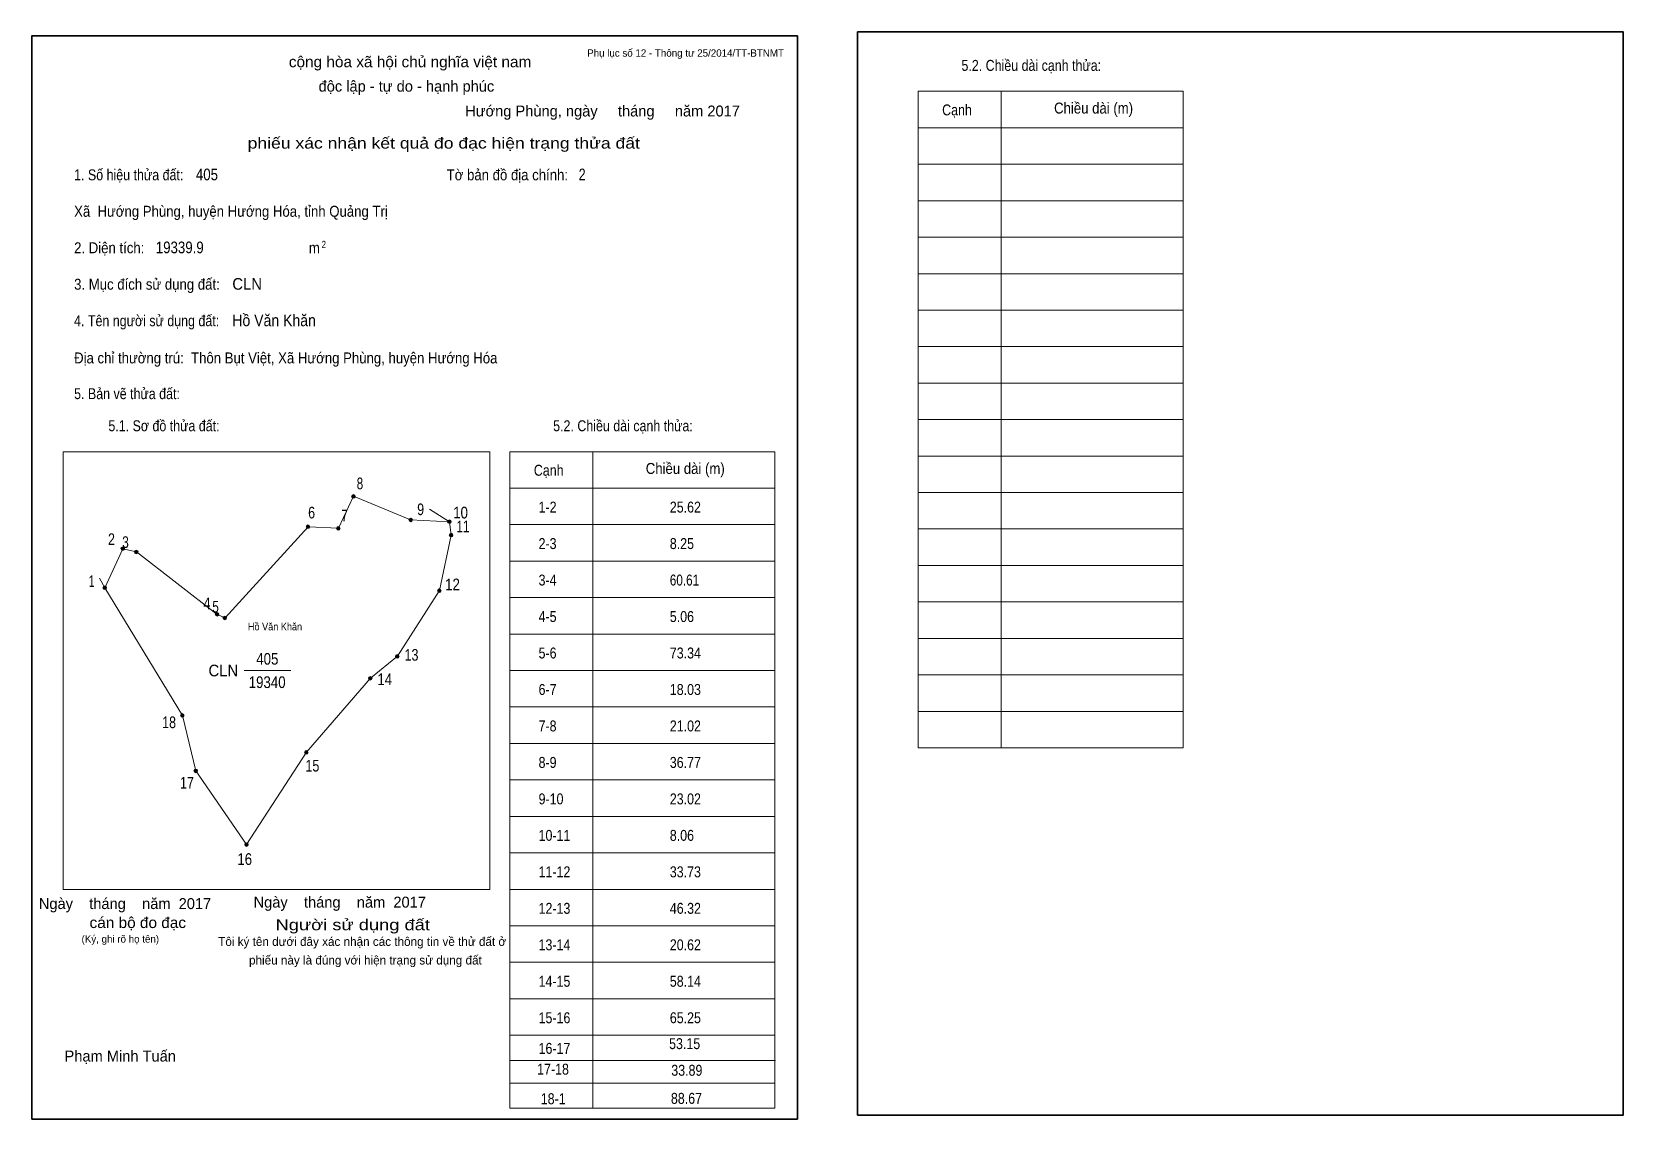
# Model space of a CAD drawing. Header units: centimetres. Extents: x 0 to 43.6, y 0 to 29.8.
import ezdxf
from ezdxf.enums import TextEntityAlignment as Align

# ---------------------------------------------------------------- set-up
doc = ezdxf.new("R2010")
doc.units = ezdxf.units.CM
doc.header["$LTSCALE"] = 0.12
for name, color, linetype in [('30', 7, 'Continuous'), ('34', 7, 'Continuous'), ('62', 7, 'Continuous')]:
    doc.layers.add(name, color=color, linetype=linetype)
for name, color, linetype, lineweight in [('32', 7, 'Continuous', 13), ('33', 7, 'Continuous', 13), ('61', 7, 'Continuous', 13), ('63', 7, 'Continuous', 13)]:
    doc.layers.add(name, color=color, linetype=linetype, lineweight=lineweight)

msp = doc.modelspace()

# ---------------------------------------------------------------- hatches: boundary and pattern name
at = {"layer": '32'}
for points in [[(8.8719, 17.0731, 1), (8.7719, 17.0731, 1)], [(7.6251, 16.2419, 1), (7.5251, 16.2419, 1)], [(8.4563, 16.1958, 1), (8.3563, 16.1958, 1)], [(10.4418, 16.4266, 1), (10.3418, 16.4266, 1)], [(11.5038, 16.3805, 1), (11.4038, 16.3805, 1)], [(11.55, 16.0111, 1), (11.45, 16.0111, 1)], [(2.5459, 15.6417, 1), (2.4459, 15.6417, 1)], [(2.9153, 15.5493, 1), (2.8153, 15.5493, 1)], [(2.05, 14.5676, 1), (1.95, 14.5676, 1)], [(11.2268, 14.4873, 1), (11.1268, 14.4873, 1)], [(5.1317, 13.8409, 1), (5.0317, 13.8409, 1)], [(5.3427, 13.7402, 1), (5.2427, 13.7402, 1)], [(10.0724, 12.6865, 1), (9.9724, 12.6865, 1)], [(9.3336, 12.0862, 1), (9.2336, 12.0862, 1)], [(4.1777, 11.0694, 1), (4.0777, 11.0694, 1)], [(7.579, 10.0545, 1), (7.479, 10.0545, 1)], [(4.5462, 9.5484, 1), (4.4462, 9.5484, 1)], [(5.9384, 7.5274, 1), (5.8384, 7.5274, 1)]]:
    msp.add_hatch(color=256, dxfattribs=at).paths.add_polyline_path(points)

# ---------------------------------------------------------------- linework, layer by layer
for centre in [(8.8219, 17.0731), (7.5751, 16.2419), (8.4063, 16.1958), (10.3918, 16.4266), (11.4538, 16.3805), (11.5, 16.0111), (2.4959, 15.6417), (2.8653, 15.5493), (2, 14.5676), (11.1768, 14.4873), (5.0817, 13.8409), (5.2927, 13.7402), (10.0224, 12.6865), (9.2836, 12.0862), (4.1277, 11.0694), (7.529, 10.0545), (4.4962, 9.5484), (5.8884, 7.5274)]:
    msp.add_circle(centre, 0.05, dxfattribs=at)
at = {"layer": '33'}
msp.add_line((5.82, 12.3), (7.1, 12.3), dxfattribs=at)
at = {"layer": '61'}
for p, q in [((11.46, 16.38), (10.91, 16.72)), ((2, 14.57), (1.86, 14.83))]:
    msp.add_line(p, q, dxfattribs=at)
for points in [[(2, 14.57), (2.5, 15.64), (2.87, 15.55), (5.08, 13.84), (5.3, 13.74), (7.58, 16.24), (8.41, 16.2), (8.82, 17.08), (10.39, 16.43), (11.46, 16.38)], [(11.46, 16.38), (11.5, 16.01), (11.18, 14.49), (10.03, 12.69), (9.29, 12.09), (7.53, 10.06), (5.89, 7.53), (4.5, 9.55), (4.13, 11.07), (2, 14.57)]]:
    msp.add_lwpolyline(points, dxfattribs=at)
at = {"layer": '63'}
for p, q in [((24.31, 28.18), (31.58, 28.18)), ((24.31, 10.18), (24.31, 28.18)), ((26.59, 10.18), (26.59, 28.18)), ((31.58, 10.18), (31.58, 28.18)), ((24.31, 27.18), (31.58, 27.18)), ((24.31, 26.18), (31.58, 26.18)), ((24.31, 25.18), (31.58, 25.18)), ((24.31, 24.18), (31.58, 24.18)), ((24.31, 23.18), (31.58, 23.18)), ((24.31, 22.18), (31.58, 22.18)), ((24.31, 21.18), (31.58, 21.18)), ((24.31, 20.18), (31.58, 20.18)), ((24.31, 19.18), (31.58, 19.18)), ((0.86, 18.3), (12.56, 18.3)), ((0.86, 6.3), (0.86, 18.3)), ((12.56, 6.3), (12.56, 18.3)), ((13.11, 18.3), (20.38, 18.3)), ((13.11, 0.3), (13.11, 18.3)), ((15.39, 0.3), (15.39, 18.3)), ((20.38, 0.3), (20.38, 18.3)), ((24.31, 18.18), (31.58, 18.18)), ((13.11, 17.3), (20.38, 17.3)), ((24.31, 17.18), (31.58, 17.18)), ((13.11, 16.3), (20.38, 16.3)), ((24.31, 16.18), (31.58, 16.18)), ((13.11, 15.3), (20.38, 15.3)), ((24.31, 15.18), (31.58, 15.18)), ((13.11, 14.3), (20.38, 14.3)), ((24.31, 14.18), (31.58, 14.18)), ((13.11, 13.3), (20.38, 13.3)), ((24.31, 13.18), (31.58, 13.18)), ((13.11, 12.3), (20.38, 12.3)), ((24.31, 12.18), (31.58, 12.18)), ((24.31, 12.18), (31.58, 12.18)), ((13.11, 11.3), (20.38, 11.3)), ((24.31, 11.18), (31.58, 11.18)), ((13.11, 10.3), (20.38, 10.3)), ((24.31, 10.18), (31.58, 10.18)), ((13.11, 9.3), (20.38, 9.3)), ((13.11, 8.3), (20.38, 8.3)), ((13.11, 7.3), (20.38, 7.3)), ((0.86, 6.3), (12.56, 6.3)), ((13.11, 6.3), (20.38, 6.3)), ((13.11, 5.3), (20.38, 5.3)), ((13.11, 4.3), (20.38, 4.3)), ((13.11, 3.3), (20.38, 3.3)), ((13.11, 2.3), (20.38, 2.3)), ((13.11, 2.3), (20.38, 2.3)), ((13.13, 1.61), (20.4, 1.61)), ((13.12, 0.99), (20.39, 0.99)), ((13.11, 0.3), (20.38, 0.3))]:
    msp.add_line(p, q, dxfattribs=at)
at = {"layer": '63', "lineweight": 35}
for points in [[(0, 0), (0, 29.7), (21, 29.7), (21, 0)], [(22.65, 0.11), (22.65, 29.81), (43.65, 29.81), (43.65, 0.11)]]:
    msp.add_lwpolyline(points, close=True, dxfattribs=at)

# ---------------------------------------------------------------- texts
at = {"layer": '30'}
for s, width, p in [('1-2', 0.85, (13.9, 16.63)), ('25.62', 0.85, (17.5, 16.63)), ('2-3', 0.85, (13.9, 15.63)), ('8.25', 0.85, (17.5, 15.63)), ('3-4', 0.85, (13.9, 14.63)), ('60.61', 0.8, (17.5, 14.63)), ('4-5', 0.85, (13.9, 13.63)), ('5.06', 0.85, (17.5, 13.63)), ('5-6', 0.85, (13.9, 12.63)), ('73.34', 0.85, (17.5, 12.63)), ('6-7', 0.85, (13.9, 11.63)), ('18.03', 0.85, (17.5, 11.63)), ('7-8', 0.85, (13.9, 10.63)), ('21.02', 0.85, (17.5, 10.63)), ('8-9', 0.85, (13.9, 9.63)), ('36.77', 0.85, (17.5, 9.63)), ('9-10', 0.85, (13.9, 8.63)), ('23.02', 0.85, (17.5, 8.63)), ('10-11', 0.85, (13.9, 7.63)), ('8.06', 0.85, (17.5, 7.63)), ('11-12', 0.85, (13.9, 6.63)), ('33.73', 0.85, (17.5, 6.63)), ('12-13', 0.85, (13.9, 5.63)), ('46.32', 0.85, (17.5, 5.63)), ('13-14', 0.85, (13.9, 4.63)), ('20.62', 0.85, (17.5, 4.63)), ('14-15', 0.85, (13.9, 3.63)), ('58.14', 0.85, (17.5, 3.63)), ('15-16', 0.85, (13.9, 2.63)), ('65.25', 0.85, (17.5, 2.63)), ('53.15', 0.85, (17.48, 1.92)), ('16-17', 0.85, (13.9, 1.79)), ('17-18', 0.85, (13.86, 1.22)), ('33.89', 0.85, (17.54, 1.19)), ('18-1', 0.85, (13.96, 0.41)), ('88.67', 0.85, (17.53, 0.42))]:
    msp.add_text(s, height=0.3, dxfattribs=dict(at, width=width)).set_placement(p)
at = {"layer": '32'}
for s, width, p in [('8', 0.75, (9, 17.27)), ('6', 0.8, (7.675, 16.47)), ('7', 0.75, (8.58, 16.39)), ('9', 0.8, (10.665, 16.56)), ('10', 0.85, (11.76, 16.47)), ('11', 0.75, (11.825, 16.09)), ('2', 0.8, (2.185, 15.74)), ('3', 0.75, (2.57, 15.66)), ('1', 0.65, (1.64, 14.59)), ('12', 0.85, (11.54, 14.5)), ('4', 0.8, (4.805, 13.98)), ('5', 0.75, (5.04, 13.89)), ('13', 0.8, (10.415, 12.57)), ('14', 0.85, (9.68, 11.9)), ('18', 0.8, (3.765, 10.72)), ('15', 0.8, (7.695, 9.53)), ('17', 0.8, (4.255, 9.06)), ('16', 0.85, (5.84, 6.97))]:
    msp.add_text(s, height=0.32, dxfattribs=dict(at, width=width)).set_placement(p, align=Align.CENTER)
at = {"layer": '33', "width": 0.85}
for s, p in [('405', (6.46, 12.46)), ('19340', (6.455, 11.82))]:
    msp.add_text(s, height=0.32, dxfattribs=at).set_placement(p, align=Align.CENTER)
at = {"layer": '33', "width": 0.95}
msp.add_text('CLN', height=0.32, dxfattribs=at).set_placement((5.66, 12.14), align=Align.RIGHT)
at = {"layer": '34'}
for s, width, p in [('405', 0.85, (4.5, 25.74)), ('2', 0.8, (15, 25.74)), ('19339.9', 0.85, (3.4, 23.74)), ('CLN', 0.95, (5.5, 22.74)), ('Hồ Văn Khăn', 0.9, (5.5, 21.74))]:
    msp.add_text(s, height=0.32, dxfattribs=dict(at, width=width)).set_placement(p)
at = {"layer": '62', "width": 0.9}
msp.add_text('Hồ Văn Khăn', height=0.2077, dxfattribs=at).set_placement((6.67, 13.4), align=Align.CENTER)
at = {"layer": '63'}
for s, height, p in [('Phụ lục số 12 - Thông tư 25/2014/TT-BTNMT', 0.2, (20.63, 29.13)), ('Ngày    tháng    năm  2017', 0.3, (10.81, 5.8)), ('Ngày    tháng    năm  2017', 0.3, (4.92, 5.76)), ('(Ký, ghi rõ họ tên)', 0.2, (3.49, 4.84))]:
    msp.add_text(s, height=height, dxfattribs=at).set_placement(p, align=Align.RIGHT)
at = {"layer": '63', "width": 1.05}
msp.add_text('cộng hòa xã hội chủ nghĩa việt nam', height=0.3, dxfattribs=at).set_placement((10.375, 28.84), align=Align.CENTER)
at = {"layer": '63'}
for s, height, width, p in [('5.2. Chiều dài cạnh thửa:', 0.3, 0.85, (25.5, 28.74)), ('Cạnh', 0.3, 0.85, (24.97, 27.52)), ('Chiều dài (m)', 0.3, 0.9, (28.04, 27.57)), ('1. Số hiệu thửa đất:', 0.3, 0.85, (1.16, 25.74)), ('Tờ bản đồ địa chính:', 0.3, 0.9, (11.38, 25.74)), ('Xã  Hướng Phùng, huyện Hướng Hóa, tỉnh Quảng Trị', 0.3, 0.9, (1.16, 24.74)), ('2. Diện tích:', 0.3, 0.9, (1.16, 23.74)), ('2', 0.2, 0.8, (7.95, 23.88)), ('m', 0.3, 0.9, (7.6, 23.74)), ('3. Mục đích sử dụng đất:', 0.3, 0.9, (1.16, 22.74)), ('4. Tên người sử dụng đất:', 0.3, 0.85, (1.16, 21.74)), ('Địa chỉ thường trú:  Thôn Bụt Việt, Xã Hướng Phùng, huyện Hướng Hóa', 0.3, 0.9, (1.16, 20.72)), ('5. Bản vẽ thửa đất:', 0.3, 0.85, (1.16, 19.74)), ('5.1. Sơ đồ thửa đất:', 0.3, 0.85, (2.1, 18.86)), ('5.2. Chiều dài cạnh thửa:', 0.3, 0.85, (14.3, 18.86)), ('Cạnh', 0.3, 0.85, (13.77, 17.64)), ('Chiều dài (m)', 0.3, 0.9, (16.84, 17.69))]:
    msp.add_text(s, height=height, dxfattribs=dict(at, width=width)).set_placement(p)
for s, height, p in [('độc lập - tự do - hạnh phúc', 0.3, (10.275, 28.17)), ('Hướng Phùng, ngày     tháng     năm 2017', 0.3, (15.655, 27.49)), ('Tôi ký tên dưới đây xác nhận các thông tin về thử đất ở ', 0.24, (9.105, 4.75)), ('phiếu này là đúng với hiện trạng sử dụng đất', 0.24, (9.15, 4.24)), ('Phạm Minh Tuấn', 0.3, (2.425, 1.58))]:
    msp.add_text(s, height=height, dxfattribs=at).set_placement(p, align=Align.CENTER)
for s, width, p in [('phiếu xác nhận kết quả đo đạc hiện trạng thửa đất', 1.2, (16.68, 26.61)), ('cán bộ đo đạc', 1.05, (4.23, 5.24)), ('Người sử dụng đất', 1.25, (10.92, 5.18))]:
    msp.add_text(s, height=0.3, dxfattribs=dict(at, width=width)).set_placement(p, align=Align.RIGHT)

doc.saveas('drawing.dxf')
